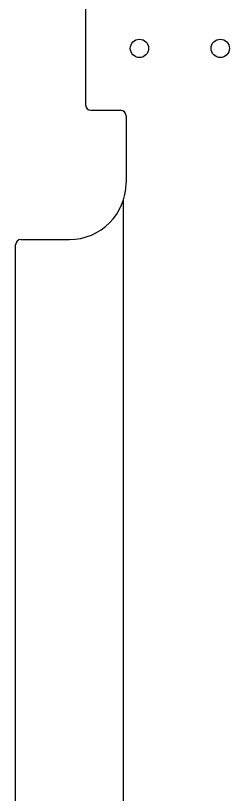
# Model space of a CAD drawing. Header units: millimetres. Extents: x -458 to 152, y -312 to 313.
# Drawn here: x -457.8 to -418, y -138.6 to 6.1 of the extents above; entities that cross this region are included whole.
import ezdxf

# ---------------------------------------------------------------- set-up
doc = ezdxf.new("R2010")
doc.units = ezdxf.units.MM

msp = doc.modelspace()

# ---------------------------------------------------------------- linework, layer by layer
at = {"color": 7, "linetype": 'Continuous', "lineweight": 25}
for p, q in [((-444.75, 10.5), (-444.75, -10.5)), ((-443.75, -11.5), (-438.25, -11.5)), ((-437.25, -12.5), (-437.25, -25)), ((-437.75, -28.2), (-437.75, -173.3)), ((-456.75, -35.5), (-447.75, -35.5)), ((-457.75, -165), (-457.75, -36.5))]:
    msp.add_line(p, q, dxfattribs=at)
for centre in [(-434.75, 0), (-419.75, 0)]:
    msp.add_circle(centre, 1.7, dxfattribs=at)
for centre, radius, start, end in [((-443.75, -10.5), 1, 180, 270), ((-438.25, -12.5), 1, 0, 90), ((-447.75, -25), 10.5, 270, 0), ((-456.75, -36.5), 1, 90, 180)]:
    msp.add_arc(centre, radius, start, end, dxfattribs=at)

doc.saveas('drawing.dxf')
